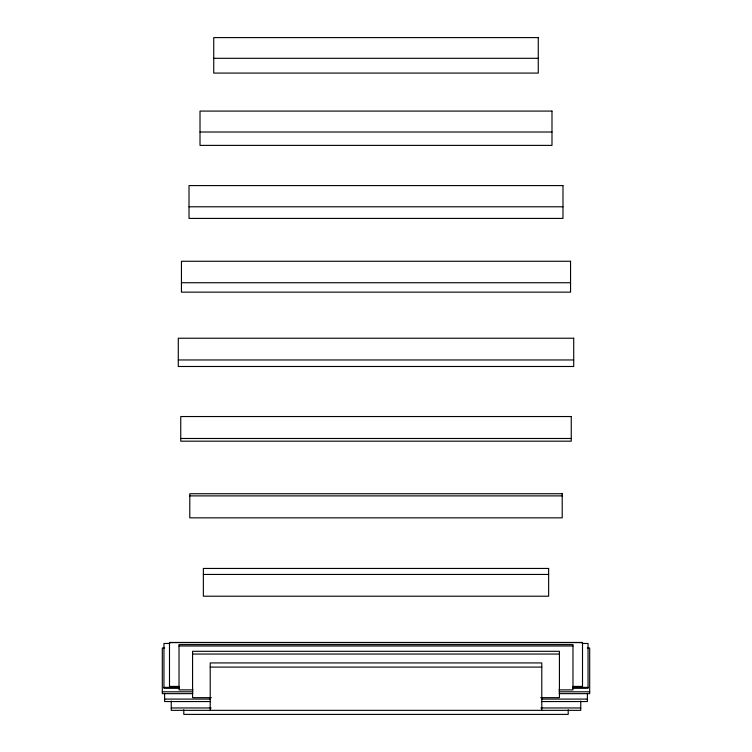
<?xml version="1.0" encoding="UTF-8"?>
<svg xmlns="http://www.w3.org/2000/svg" width="752" height="752" viewBox="0 0 752 752"><rect width="100%" height="100%" fill="white"/><g stroke="black" fill="none" stroke-linecap="round" stroke-linejoin="round"><path stroke-width="1.13" d="M213.728 58.299L538.272 58.299M200.013 132.014L551.987 132.014M189.015 206.781L562.985 206.781M181.448 282.733L570.552 282.733M178.29 359.964L573.71 359.964M180.743 438.482L571.257 438.482M189.786 495.888L562.214 495.888M203.36 574.443L548.64 574.443M169.491 642.612L582.509 642.612M169.82 643.468L163.945 643.468L163.945 688.315L179.211 688.315M582.18 643.468L588.055 643.468L588.055 688.315L572.789 688.315M179.014 645.996L572.986 645.996M164.65 647.998L162.31 647.998L162.31 693.645L192.832 693.645M587.35 647.998L589.69 647.998L589.69 693.645L559.168 693.645M192.578 654.052L559.422 654.052M210.212 667.099L541.788 667.099M169.491 686.407L178.873 686.407M573.127 686.407L582.509 686.407M178.873 686.576L169.491 686.576L169.491 642.443L582.509 642.443L582.509 686.576L573.127 686.576M163.945 687.384L179.211 687.384M572.789 687.384L588.055 687.384M193.076 689.866L179.014 689.866L179.014 644.596L572.986 644.596L572.986 689.866L558.924 689.866M162.31 691.802L192.832 691.802M559.168 691.802L589.69 691.802M211.331 697.659L192.578 697.659L192.578 651.298L559.422 651.298L559.422 697.659L540.669 697.659M164.622 699.087L210.419 699.087M541.581 699.087L587.378 699.087M210.419 701.55L164.622 701.55L164.622 693.344M541.581 701.55L587.378 701.55L587.378 693.344M171.249 707.961L211.143 707.961M540.857 707.961L580.751 707.961M580.751 701.061L580.751 710.349L171.249 710.349L171.249 701.061M568.202 709.775L568.202 714.4L183.798 714.4L183.798 709.775M541.788 710.255L541.788 662.926L210.212 662.926L210.212 710.255M538.272 37.6L213.728 37.6L213.728 73.085L538.272 73.085L538.272 37.6M551.987 111.08L200.013 111.08L200.013 145.39L551.987 145.39L551.987 111.08M562.985 185.584L189.015 185.584L189.015 218.418L562.985 218.418L562.985 185.584M570.552 261.264L181.448 261.264L181.448 292.143L570.552 292.143L570.552 261.264M573.71 338.231L178.29 338.231L178.29 366.487L573.71 366.487L573.71 338.231M571.257 416.542L180.743 416.542L180.743 441.18L571.257 441.18L571.257 416.542M562.214 493.735L189.786 493.735L189.786 517.846L562.214 517.846L562.214 493.735M548.64 568.446L203.36 568.446L203.36 596.214L548.64 596.214L548.64 568.446"/></g></svg>
